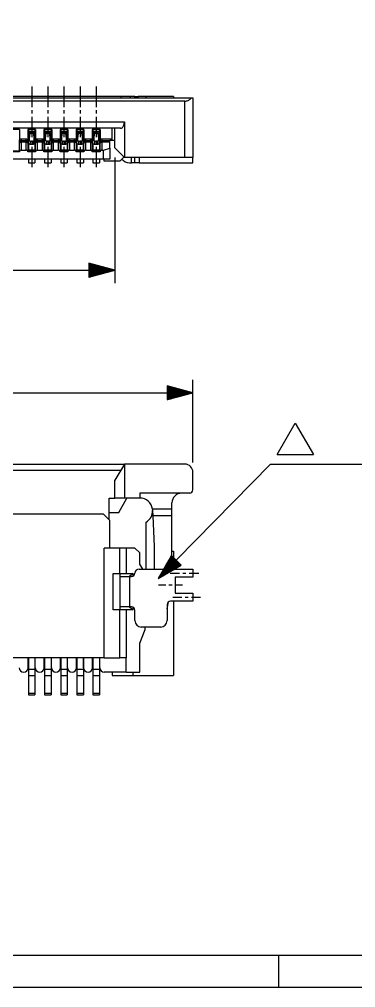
# Model space of a CAD drawing. Extents: x 0 to 420, y 0 to 297.
# Drawn here: x 102 to 154.2, y 0 to 150 of the extents above; entities that cross this region are included whole.
import ezdxf

# ---------------------------------------------------------------- set-up
doc = ezdxf.new("R2010")
doc.units = 0
doc.layers.add('541324033_sd', color=7, linetype='CONTINUOUS')

msp = doc.modelspace()

# ---------------------------------------------------------------- linework, layer by layer
at = {"layer": '541324033_sd', "color": 7}
for points in [[(0, 296.999764), (419.998957, 296.999764), (419.998957, 0), (0, 0)], [(4.999952, 291.999363), (414.998556, 291.999363), (414.998556, 4.999952), (4.999952, 4.999952)], [(116.804995, 111.145889), (112.805351, 112.217766), (112.805351, 110.074011)], [(128.930078, 92.16113), (124.930434, 93.233007), (124.930434, 91.089252)]]:
    msp.add_lwpolyline(points, close=True, dxfattribs=at)
for points in [[(103.930614, 139.570958), (103.930614, 136.407819)], [(106.429967, 139.570958), (106.429967, 136.407819)], [(108.930168, 139.570958), (108.930168, 136.407819)], [(111.430368, 139.570958), (111.430368, 136.407819)], [(113.930569, 139.570958), (113.930569, 136.407819)], [(117.780352, 138.021562), (37.580645, 138.021562)], [(117.780352, 137.820902), (117.780352, 138.021562)], [(119.179889, 138.021562), (117.780352, 138.021562)], [(119.179889, 138.021562), (119.179889, 137.820902)], [(119.930034, 138.021562), (119.179889, 138.021562)], [(119.930034, 137.820902), (119.930034, 138.021562)], [(119.930034, 138.021562), (120.430412, 138.021562)], [(121.680089, 138.021562), (120.430412, 138.021562)], [(120.430412, 138.021562), (120.430412, 137.820902)], [(121.680089, 137.820902), (121.680089, 138.021562)], [(125.930345, 138.021562), (121.680089, 138.021562)], [(125.930345, 138.021562), (125.930345, 137.820902)], [(26.680517, 137.820902), (128.680312, 137.820902)], [(127.680401, 137.32137), (27.680681, 137.32137)], [(127.680401, 137.32137), (127.809094, 137.327297), (127.936093, 137.347617), (128.060553, 137.380637), (128.18078, 137.42551), (128.295926, 137.483083), (128.405146, 137.552509), (128.505899, 137.632096), (128.598185, 137.721842), (128.680312, 137.820902)], [(127.680401, 128.571092), (127.680401, 137.32137)], [(128.680312, 137.820902), (128.930078, 137.820902)], [(128.930078, 137.820902), (128.930078, 128.571092)], [(103.930614, 135.90744), (103.930614, 135.407908)], [(106.429967, 135.90744), (106.429967, 135.407908)], [(108.930168, 135.90744), (108.930168, 135.407908)], [(111.430368, 135.90744), (111.430368, 135.407908)], [(113.930569, 135.90744), (113.930569, 135.407908)], [(37.055459, 134.120978), (118.305284, 134.120978)], [(103.930614, 134.907529), (103.930614, 131.744391)], [(106.429967, 134.907529), (106.429967, 131.744391)], [(108.930168, 134.907529), (108.930168, 131.744391)], [(111.430368, 134.907529), (111.430368, 131.744391)], [(113.930569, 134.907529), (113.930569, 131.744391)], [(117.704999, 133.121067), (117.783739, 133.129534), (117.860785, 133.154934), (117.935292, 133.197267), (118.005565, 133.25484), (118.070758, 133.327653), (118.129178, 133.414013), (118.181671, 133.512226), (118.224851, 133.621446), (118.259564, 133.738286), (118.284964, 133.861899), (118.300204, 133.990592), (118.305284, 134.120978)], [(118.305284, 134.120978), (118.305284, 128.571092)], [(117.704999, 133.121067), (37.655406, 133.121067)], [(102.030698, 132.921254), (100.830128, 132.921254)], [(102.030698, 132.921254), (102.030698, 131.219459)], [(104.530052, 132.921254), (103.330328, 132.921254)], [(103.330328, 132.921254), (103.330328, 131.219459)], [(103.380282, 129.571003), (103.380282, 132.921254)], [(103.422615, 132.921254), (103.422615, 132.676568)], [(103.422615, 132.676568), (103.422615, 131.483618)], [(103.422615, 132.676568), (104.437766, 132.676568)], [(103.464948, 131.673271), (103.517441, 132.276943)], [(103.617348, 132.354836), (103.569934, 132.345522), (103.533528, 132.316736), (103.517441, 132.276943)], [(103.517441, 132.276943), (103.521675, 132.316736), (103.522521, 132.329436)], [(103.617348, 132.354836), (103.543688, 131.510711)], [(103.622428, 132.421722), (103.621581, 132.414102), (103.619888, 132.391242), (103.617348, 132.354836)], [(103.617348, 132.354836), (104.243033, 132.354836)], [(104.238799, 132.421722), (103.622428, 132.421722)], [(104.243033, 132.354836), (104.241339, 132.391242), (104.239646, 132.414102), (104.238799, 132.421722)], [(104.317539, 131.510711), (104.243033, 132.354836)], [(104.342939, 132.276943), (104.326853, 132.316736), (104.291293, 132.345522), (104.243033, 132.354836)], [(104.338706, 132.329436), (104.339552, 132.316736), (104.342939, 132.276943)], [(104.342939, 132.276943), (104.395432, 131.673271)], [(104.437766, 132.921254), (104.437766, 132.676568)], [(104.437766, 132.676568), (104.437766, 131.483618)], [(104.480099, 129.571003), (104.480099, 132.921254)], [(104.530052, 132.921254), (104.530052, 131.219459)], [(107.030252, 132.921254), (105.830529, 132.921254)], [(105.830529, 132.921254), (105.830529, 131.219459)], [(105.880482, 129.571003), (105.880482, 132.921254)], [(105.922815, 132.921254), (105.922815, 132.676568)], [(105.922815, 132.676568), (105.922815, 131.483618)], [(105.922815, 132.676568), (106.937966, 132.676568)], [(105.965148, 131.673271), (106.017642, 132.276943)], [(106.117548, 132.354836), (106.069288, 132.345522), (106.033728, 132.316736), (106.017642, 132.276943)], [(106.017642, 132.276943), (106.021028, 132.316736), (106.021875, 132.329436)], [(106.117548, 132.354836), (106.043042, 131.510711)], [(106.121781, 132.421722), (106.121781, 132.414102), (106.120088, 132.391242), (106.117548, 132.354836)], [(106.117548, 132.354836), (106.743233, 132.354836)], [(106.739, 132.421722), (106.121781, 132.421722)], [(106.743233, 132.354836), (106.740693, 132.391242), (106.739, 132.414102), (106.739, 132.421722)], [(106.81774, 131.510711), (106.743233, 132.354836)], [(106.84314, 132.276943), (106.827053, 132.316736), (106.791493, 132.345522), (106.743233, 132.354836)], [(106.838906, 132.329436), (106.839753, 132.316736), (106.84314, 132.276943)], [(106.84314, 132.276943), (106.895633, 131.673271)], [(106.937966, 132.921254), (106.937966, 132.676568)], [(106.937966, 132.676568), (106.937966, 131.483618)], [(106.980299, 129.571003), (106.980299, 132.921254)], [(107.030252, 132.921254), (107.030252, 131.219459)], [(109.530453, 132.921254), (108.330729, 132.921254)], [(108.330729, 132.921254), (108.330729, 131.219459)], [(108.380682, 129.571003), (108.380682, 132.921254)], [(108.423016, 132.921254), (108.423016, 132.676568)], [(108.423016, 132.676568), (108.423016, 131.483618)], [(108.423016, 132.676568), (109.438166, 132.676568)], [(108.465349, 131.673271), (108.517842, 132.276943)], [(108.617748, 132.354836), (108.569489, 132.345522), (108.533082, 132.316736), (108.517842, 132.276943)], [(108.517842, 132.276943), (108.521229, 132.316736), (108.522922, 132.329436)], [(108.617748, 132.354836), (108.543242, 131.510711)], [(108.621982, 132.421722), (108.621135, 132.414102), (108.619442, 132.391242), (108.617748, 132.354836)], [(108.617748, 132.354836), (109.243434, 132.354836)], [(109.238354, 132.421722), (108.621982, 132.421722)], [(109.243434, 132.354836), (109.240894, 132.391242), (109.2392, 132.414102), (109.238354, 132.421722)], [(109.317093, 131.510711), (109.243434, 132.354836)], [(109.34334, 132.276943), (109.327253, 132.316736), (109.290847, 132.345522), (109.243434, 132.354836)], [(109.33826, 132.329436), (109.339107, 132.316736), (109.34334, 132.276943)], [(109.34334, 132.276943), (109.395833, 131.673271)], [(109.438166, 132.921254), (109.438166, 132.676568)], [(109.438166, 132.676568), (109.438166, 131.483618)], [(109.4805, 129.571003), (109.4805, 132.921254)], [(109.530453, 132.921254), (109.530453, 131.219459)], [(112.030653, 132.921254), (110.830083, 132.921254)], [(110.830083, 132.921254), (110.830083, 131.219459)], [(110.880036, 129.571003), (110.880036, 132.921254)], [(110.923216, 132.921254), (110.923216, 132.676568)], [(110.923216, 132.676568), (110.923216, 131.483618)], [(110.923216, 132.676568), (111.938367, 132.676568)], [(110.964703, 131.673271), (111.018042, 132.276943)], [(111.117102, 132.354836), (111.069689, 132.345522), (111.033282, 132.316736), (111.018042, 132.276943)], [(111.018042, 132.276943), (111.021429, 132.316736), (111.022276, 132.329436)], [(111.117102, 132.354836), (111.043442, 131.510711)], [(111.122182, 132.421722), (111.121336, 132.414102), (111.119642, 132.391242), (111.117102, 132.354836)], [(111.117102, 132.354836), (111.743634, 132.354836)], [(111.738554, 132.421722), (111.122182, 132.421722)], [(111.743634, 132.354836), (111.741094, 132.391242), (111.739401, 132.414102), (111.738554, 132.421722)], [(111.842694, 132.276943), (111.827454, 132.316736), (111.791047, 132.345522), (111.743634, 132.354836)], [(111.817294, 131.510711), (111.743634, 132.354836)], [(111.83846, 132.329436), (111.839307, 132.316736), (111.842694, 132.276943)], [(111.842694, 132.276943), (111.896034, 131.673271)], [(111.938367, 132.921254), (111.938367, 132.676568)], [(111.938367, 132.676568), (111.938367, 131.483618)], [(111.9807, 129.571003), (111.9807, 132.921254)], [(112.030653, 132.921254), (112.030653, 131.219459)], [(114.530007, 132.921254), (113.330283, 132.921254)], [(113.330283, 132.921254), (113.330283, 131.219459)], [(113.380237, 129.571003), (113.380237, 132.921254)], [(113.42257, 132.921254), (113.42257, 132.676568)], [(113.42257, 132.676568), (113.42257, 131.483618)], [(113.42257, 132.676568), (114.437721, 132.676568)], [(113.464903, 131.673271), (113.518243, 132.276943)], [(113.617303, 132.354836), (113.569889, 132.345522), (113.533483, 132.316736), (113.518243, 132.276943)], [(113.518243, 132.276943), (113.520783, 132.316736), (113.522476, 132.329436)], [(113.617303, 132.354836), (113.543643, 131.510711)], [(113.622383, 132.421722), (113.621536, 132.414102), (113.619843, 132.391242), (113.617303, 132.354836)], [(113.617303, 132.354836), (114.243834, 132.354836)], [(114.238754, 132.421722), (113.622383, 132.421722)], [(114.243834, 132.354836), (114.240448, 132.391242), (114.239601, 132.414102), (114.238754, 132.421722)], [(114.317494, 131.510711), (114.243834, 132.354836)], [(114.342894, 132.276943), (114.326808, 132.316736), (114.291248, 132.345522), (114.243834, 132.354836)], [(114.338661, 132.329436), (114.339507, 132.316736), (114.342894, 132.276943)], [(114.342894, 132.276943), (114.395387, 131.673271)], [(114.437721, 132.921254), (114.437721, 132.676568)], [(114.437721, 132.676568), (114.437721, 131.483618)], [(114.480054, 129.571003), (114.480054, 132.921254)], [(114.530007, 132.921254), (114.530007, 131.219459)], [(116.429922, 131.221152), (116.429922, 133.121067)], [(116.804995, 130.071381), (116.804995, 133.121067)], [(102.030698, 131.219459), (102.039165, 131.284652), (102.063718, 131.345612), (102.103511, 131.397258), (102.155158, 131.437051), (102.215271, 131.462451), (102.280464, 131.470918)], [(102.030698, 130.971386), (102.030698, 131.219459)], [(102.030698, 130.719927), (102.030698, 130.971386)], [(102.030698, 130.719927), (102.042552, 130.79274), (102.078111, 130.85878), (102.133145, 130.911273), (102.203418, 130.945139), (102.280464, 130.956146)], [(102.030698, 129.471096), (102.030698, 130.719927)], [(102.280464, 131.470918), (103.080562, 131.470918)], [(102.280464, 131.470918), (102.280464, 131.221152)], [(102.280464, 131.221152), (102.280464, 130.956146)], [(102.280464, 131.221152), (103.080562, 131.221152)], [(102.280464, 130.956146), (102.280464, 129.720862)], [(103.080562, 130.956146), (102.280464, 130.956146)], [(103.080562, 131.470918), (103.144909, 131.462451), (103.205022, 131.437051), (103.256669, 131.397258), (103.297308, 131.345612), (103.321862, 131.284652), (103.330328, 131.219459)], [(103.080562, 131.221152), (103.080562, 131.470918)], [(103.080562, 130.956146), (103.080562, 131.221152)], [(103.080562, 130.956146), (103.157609, 130.945139), (103.227035, 130.911273), (103.282915, 130.85878), (103.318475, 130.79274), (103.330328, 130.719927)], [(103.080562, 129.720862), (103.080562, 130.956146)], [(103.330328, 131.219459), (103.330328, 130.971386)], [(103.330328, 130.971386), (103.330328, 130.719927)], [(103.330328, 130.719927), (103.330328, 129.471096)], [(103.630894, 130.67082), (103.506435, 130.67082), (103.422615, 130.623407), (103.422615, 131.192365), (103.464948, 131.673271)], [(103.422615, 131.483618), (103.448015, 131.483618)], [(103.422615, 131.483618), (103.422615, 131.192365)], [(103.422615, 130.623407), (103.422615, 129.770816)], [(103.543688, 131.510711), (103.529295, 131.558124), (103.515748, 131.599611), (103.502201, 131.634324), (103.490348, 131.661418), (103.481035, 131.679197), (103.473415, 131.686817), (103.467488, 131.685124), (103.464948, 131.673271)], [(103.652061, 131.138179), (103.543688, 131.510711)], [(103.652061, 131.138179), (103.661374, 131.093306), (103.668147, 131.034039), (103.672381, 130.965459), (103.672381, 130.892646), (103.669841, 130.822373), (103.663068, 130.760566), (103.654601, 130.712307), (103.643594, 130.681827), (103.630894, 130.67082)], [(103.630894, 130.67082), (104.229486, 130.67082)], [(103.652061, 131.138179), (104.209166, 131.138179)], [(103.930614, 131.244859), (103.930614, 130.74448)], [(104.229486, 130.67082), (104.217633, 130.681827), (104.206626, 130.712307), (104.197313, 130.760566), (104.191386, 130.822373), (104.188, 130.892646), (104.188846, 130.965459), (104.192233, 131.034039), (104.199006, 131.093306), (104.209166, 131.138179)], [(104.317539, 131.510711), (104.209166, 131.138179)], [(104.437766, 130.623407), (104.354792, 130.67082), (104.229486, 130.67082)], [(104.395432, 131.673271), (104.392892, 131.685124), (104.387812, 131.686817), (104.380192, 131.679197), (104.370032, 131.661418), (104.358179, 131.634324), (104.345479, 131.599611), (104.331933, 131.558124), (104.317539, 131.510711)], [(104.395432, 131.673271), (104.437766, 131.192365)], [(104.412366, 131.483618), (104.437766, 131.483618), (104.437766, 131.192365)], [(104.437766, 130.623407), (104.437766, 131.192365)], [(104.437766, 130.623407), (104.437766, 129.770816)], [(104.530052, 131.219459), (104.538519, 131.284652), (104.563919, 131.345612), (104.603712, 131.397258), (104.655358, 131.437051), (104.715472, 131.462451), (104.780665, 131.470918)], [(104.530052, 130.971386), (104.530052, 131.219459)], [(104.530052, 130.719927), (104.530052, 130.971386)], [(104.530052, 130.719927), (104.542752, 130.79274), (104.578312, 130.85878), (104.633345, 130.911273), (104.702772, 130.945139), (104.780665, 130.956146)], [(104.530052, 129.471096), (104.530052, 130.719927)], [(104.780665, 131.470918), (105.580763, 131.470918)], [(104.780665, 131.470918), (104.780665, 131.221152)], [(104.780665, 131.221152), (104.780665, 130.956146)], [(104.780665, 131.221152), (105.580763, 131.221152)], [(104.780665, 130.956146), (104.780665, 129.720862)], [(105.580763, 130.956146), (104.780665, 130.956146)], [(105.580763, 131.470918), (105.645109, 131.462451), (105.705222, 131.437051), (105.756869, 131.397258), (105.796662, 131.345612), (105.822062, 131.284652), (105.830529, 131.219459)], [(105.580763, 131.221152), (105.580763, 131.470918)], [(105.580763, 130.956146), (105.580763, 131.221152)], [(105.580763, 130.956146), (105.657809, 130.945139), (105.727236, 130.911273), (105.782269, 130.85878), (105.817829, 130.79274), (105.830529, 130.719927)], [(105.580763, 129.720862), (105.580763, 130.956146)], [(105.830529, 131.219459), (105.830529, 130.971386)], [(105.830529, 130.971386), (105.830529, 130.719927)], [(105.830529, 130.719927), (105.830529, 129.471096)], [(106.131095, 130.67082), (106.006635, 130.67082), (105.922815, 130.623407), (105.922815, 131.192365), (105.965148, 131.673271)], [(105.922815, 131.483618), (105.948215, 131.483618)], [(105.922815, 131.483618), (105.922815, 131.192365)], [(105.922815, 130.623407), (105.922815, 129.770816)], [(106.043042, 131.510711), (106.029495, 131.558124), (106.015102, 131.599611), (106.002402, 131.634324), (105.990548, 131.661418), (105.981235, 131.679197), (105.972768, 131.686817), (105.967688, 131.685124), (105.965148, 131.673271)], [(106.152261, 131.138179), (106.043042, 131.510711)], [(106.152261, 131.138179), (106.161575, 131.093306), (106.168348, 131.034039), (106.171735, 130.965459), (106.172581, 130.892646), (106.169195, 130.822373), (106.163268, 130.760566), (106.153955, 130.712307), (106.142948, 130.681827), (106.131095, 130.67082)], [(106.131095, 130.67082), (106.729687, 130.67082)], [(106.152261, 131.138179), (106.70852, 131.138179)], [(106.429967, 131.244859), (106.429967, 130.74448)], [(106.729687, 130.67082), (106.717833, 130.681827), (106.706827, 130.712307), (106.697513, 130.760566), (106.691587, 130.822373), (106.6882, 130.892646), (106.689047, 130.965459), (106.692433, 131.034039), (106.699207, 131.093306), (106.70852, 131.138179)], [(106.81774, 131.510711), (106.70852, 131.138179)], [(106.937966, 130.623407), (106.854993, 130.67082), (106.729687, 130.67082)], [(106.895633, 131.673271), (106.893093, 131.685124), (106.888013, 131.686817), (106.879546, 131.679197), (106.870233, 131.661418), (106.85838, 131.634324), (106.84568, 131.599611), (106.831286, 131.558124), (106.81774, 131.510711)], [(106.895633, 131.673271), (106.937966, 131.192365)], [(106.912566, 131.483618), (106.937966, 131.483618), (106.937966, 131.192365)], [(106.937966, 130.623407), (106.937966, 131.192365)], [(106.937966, 130.623407), (106.937966, 129.770816)], [(107.030252, 131.219459), (107.038719, 131.284652), (107.064119, 131.345612), (107.103912, 131.397258), (107.155559, 131.437051), (107.215672, 131.462451), (107.280018, 131.470918)], [(107.030252, 130.971386), (107.030252, 131.219459)], [(107.030252, 130.719927), (107.030252, 130.971386)], [(107.030252, 130.719927), (107.042952, 130.79274), (107.078512, 130.85878), (107.133545, 130.911273), (107.202972, 130.945139), (107.280018, 130.956146)], [(107.030252, 129.471096), (107.030252, 130.719927)], [(107.280018, 131.470918), (108.080116, 131.470918)], [(107.280018, 131.470918), (107.280018, 131.221152)], [(107.280018, 131.221152), (107.280018, 130.956146)], [(107.280018, 131.221152), (108.080116, 131.221152)], [(107.280018, 130.956146), (107.280018, 129.720862)], [(108.080116, 130.956146), (107.280018, 130.956146)], [(108.080116, 131.470918), (108.14531, 131.462451), (108.205423, 131.437051), (108.257069, 131.397258), (108.296863, 131.345612), (108.321416, 131.284652), (108.330729, 131.219459)], [(108.080116, 131.221152), (108.080116, 131.470918)], [(108.080116, 130.956146), (108.080116, 131.221152)], [(108.080116, 130.956146), (108.15801, 130.945139), (108.227436, 130.911273), (108.282469, 130.85878), (108.318029, 130.79274), (108.330729, 130.719927)], [(108.080116, 129.720862), (108.080116, 130.956146)], [(108.330729, 131.219459), (108.330729, 130.971386)], [(108.330729, 130.971386), (108.330729, 130.719927)], [(108.330729, 130.719927), (108.330729, 129.471096)], [(108.631295, 130.67082), (108.505989, 130.67082), (108.423016, 130.623407), (108.423016, 131.192365), (108.465349, 131.673271)], [(108.423016, 131.483618), (108.448416, 131.483618)], [(108.423016, 131.483618), (108.423016, 131.192365)], [(108.423016, 130.623407), (108.423016, 129.770816)], [(108.543242, 131.510711), (108.528849, 131.558124), (108.515302, 131.599611), (108.502602, 131.634324), (108.490749, 131.661418), (108.480589, 131.679197), (108.472969, 131.686817), (108.467889, 131.685124), (108.465349, 131.673271)], [(108.651615, 131.138179), (108.543242, 131.510711)], [(108.651615, 131.138179), (108.661775, 131.093306), (108.668548, 131.034039), (108.672782, 130.965459), (108.672782, 130.892646), (108.669395, 130.822373), (108.663468, 130.760566), (108.654155, 130.712307), (108.643148, 130.681827), (108.631295, 130.67082)], [(108.631295, 130.67082), (109.229887, 130.67082)], [(108.651615, 131.138179), (109.20872, 131.138179)], [(108.930168, 131.244859), (108.930168, 130.74448)], [(109.229887, 130.67082), (109.217187, 130.681827), (109.20618, 130.712307), (109.197714, 130.760566), (109.19094, 130.822373), (109.1884, 130.892646), (109.1884, 130.965459), (109.192634, 131.034039), (109.199407, 131.093306), (109.20872, 131.138179)], [(109.317093, 131.510711), (109.20872, 131.138179)], [(109.438166, 130.623407), (109.354347, 130.67082), (109.229887, 130.67082)], [(109.395833, 131.673271), (109.393293, 131.685124), (109.387367, 131.686817), (109.379747, 131.679197), (109.370433, 131.661418), (109.35858, 131.634324), (109.345033, 131.599611), (109.331487, 131.558124), (109.317093, 131.510711)], [(109.395833, 131.673271), (109.438166, 131.192365)], [(109.412766, 131.483618), (109.438166, 131.483618), (109.438166, 131.192365)], [(109.438166, 130.623407), (109.438166, 131.192365)], [(109.438166, 130.623407), (109.438166, 129.770816)], [(109.530453, 131.219459), (109.538919, 131.284652), (109.564319, 131.345612), (109.604113, 131.397258), (109.654913, 131.437051), (109.715872, 131.462451), (109.780219, 131.470918)], [(109.530453, 130.971386), (109.530453, 131.219459)], [(109.530453, 130.719927), (109.530453, 130.971386)], [(109.530453, 130.719927), (109.542306, 130.79274), (109.577866, 130.85878), (109.633746, 130.911273), (109.703172, 130.945139), (109.780219, 130.956146)], [(109.530453, 129.471096), (109.530453, 130.719927)], [(109.780219, 131.470918), (110.580317, 131.470918)], [(109.780219, 131.470918), (109.780219, 131.221152)], [(109.780219, 131.221152), (109.780219, 130.956146)], [(109.780219, 131.221152), (110.580317, 131.221152)], [(109.780219, 130.956146), (109.780219, 129.720862)], [(110.580317, 130.956146), (109.780219, 130.956146)], [(110.580317, 131.470918), (110.64551, 131.462451), (110.705623, 131.437051), (110.75727, 131.397258), (110.797063, 131.345612), (110.821616, 131.284652), (110.830083, 131.219459)], [(110.580317, 131.221152), (110.580317, 131.470918)], [(110.580317, 130.956146), (110.580317, 131.221152)], [(110.580317, 129.720862), (110.580317, 130.956146)], [(110.580317, 130.956146), (110.657363, 130.945139), (110.72679, 130.911273), (110.78267, 130.85878), (110.81823, 130.79274), (110.830083, 130.719927)], [(110.830083, 131.219459), (110.830083, 130.971386)], [(110.830083, 130.971386), (110.830083, 130.719927)], [(110.830083, 130.719927), (110.830083, 129.471096)], [(111.131496, 130.67082), (111.006189, 130.67082), (110.923216, 130.623407), (110.923216, 131.192365), (110.964703, 131.673271)], [(110.923216, 131.483618), (110.948616, 131.483618)], [(110.923216, 131.483618), (110.923216, 131.192365)], [(110.923216, 130.623407), (110.923216, 129.770816)], [(111.043442, 131.510711), (111.029049, 131.558124), (111.015502, 131.599611), (111.001956, 131.634324), (110.990949, 131.661418), (110.980789, 131.679197), (110.973169, 131.686817), (110.967243, 131.685124), (110.964703, 131.673271)], [(111.151815, 131.138179), (111.043442, 131.510711)], [(111.151815, 131.138179), (111.161129, 131.093306), (111.168749, 131.034039), (111.172135, 130.965459), (111.172982, 130.892646), (111.169595, 130.822373), (111.162822, 130.760566), (111.154355, 130.712307), (111.143349, 130.681827), (111.131496, 130.67082)], [(111.131496, 130.67082), (111.729241, 130.67082)], [(111.151815, 131.138179), (111.708921, 131.138179)], [(111.430368, 131.244859), (111.430368, 130.74448)], [(111.729241, 130.67082), (111.717387, 130.681827), (111.706381, 130.712307), (111.697914, 130.760566), (111.691141, 130.822373), (111.688601, 130.892646), (111.688601, 130.965459), (111.691987, 131.034039), (111.699607, 131.093306), (111.708921, 131.138179)], [(111.817294, 131.510711), (111.708921, 131.138179)], [(111.938367, 130.623407), (111.854547, 130.67082), (111.729241, 130.67082)], [(111.896034, 131.673271), (111.892647, 131.685124), (111.887567, 131.686817), (111.879947, 131.679197), (111.869787, 131.661418), (111.85878, 131.634324), (111.845234, 131.599611), (111.831687, 131.558124), (111.817294, 131.510711)], [(111.896034, 131.673271), (111.938367, 131.192365)], [(111.91212, 131.483618), (111.938367, 131.483618), (111.938367, 131.192365)], [(111.938367, 130.623407), (111.938367, 131.192365)], [(111.938367, 130.623407), (111.938367, 129.770816)], [(112.030653, 131.219459), (112.03912, 131.284652), (112.063673, 131.345612), (112.103466, 131.397258), (112.155113, 131.437051), (112.216073, 131.462451), (112.280419, 131.470918)], [(112.030653, 130.971386), (112.030653, 131.219459)], [(112.030653, 130.719927), (112.030653, 130.971386)], [(112.030653, 130.719927), (112.042507, 130.79274), (112.078066, 130.85878), (112.1331, 130.911273), (112.203373, 130.945139), (112.280419, 130.956146)], [(112.030653, 129.471096), (112.030653, 130.719927)], [(112.280419, 131.470918), (113.080517, 131.470918)], [(112.280419, 131.470918), (112.280419, 131.221152)], [(112.280419, 131.221152), (112.280419, 130.956146)], [(112.280419, 131.221152), (113.080517, 131.221152)], [(112.280419, 130.956146), (112.280419, 129.720862)], [(113.080517, 130.956146), (112.280419, 130.956146)], [(113.080517, 131.470918), (113.144864, 131.462451), (113.204977, 131.437051), (113.25747, 131.397258), (113.297263, 131.345612), (113.321817, 131.284652), (113.330283, 131.219459)], [(113.080517, 131.221152), (113.080517, 131.470918)], [(113.080517, 130.956146), (113.080517, 131.221152)], [(113.080517, 130.956146), (113.157564, 130.945139), (113.22699, 130.911273), (113.28287, 130.85878), (113.31843, 130.79274), (113.330283, 130.719927)], [(113.080517, 129.720862), (113.080517, 130.956146)], [(113.330283, 131.219459), (113.330283, 130.971386)], [(113.330283, 130.971386), (113.330283, 130.719927)], [(113.330283, 130.719927), (113.330283, 129.471096)], [(113.631696, 130.67082), (113.50639, 130.67082), (113.42257, 130.623407), (113.42257, 131.192365), (113.464903, 131.673271)], [(113.42257, 131.483618), (113.448816, 131.483618)], [(113.42257, 131.483618), (113.42257, 131.192365)], [(113.42257, 130.623407), (113.42257, 129.770816)], [(113.543643, 131.510711), (113.52925, 131.558124), (113.514856, 131.599611), (113.502156, 131.634324), (113.49115, 131.661418), (113.48099, 131.679197), (113.47337, 131.686817), (113.467443, 131.685124), (113.464903, 131.673271)], [(113.652016, 131.138179), (113.543643, 131.510711)], [(113.652016, 131.138179), (113.661329, 131.093306), (113.668102, 131.034039), (113.672336, 130.965459), (113.672336, 130.892646), (113.668949, 130.822373), (113.663023, 130.760566), (113.654556, 130.712307), (113.643549, 130.681827), (113.631696, 130.67082)], [(113.631696, 130.67082), (114.229441, 130.67082)], [(113.652016, 131.138179), (114.209121, 131.138179)], [(113.930569, 131.244859), (113.930569, 130.74448)], [(114.229441, 130.67082), (114.217588, 130.681827), (114.206581, 130.712307), (114.197268, 130.760566), (114.191341, 130.822373), (114.187955, 130.892646), (114.188801, 130.965459), (114.192188, 131.034039), (114.198961, 131.093306), (114.209121, 131.138179)], [(114.317494, 131.510711), (114.209121, 131.138179)], [(114.437721, 130.623407), (114.354747, 130.67082), (114.229441, 130.67082)], [(114.395387, 131.673271), (114.392847, 131.685124), (114.387767, 131.686817), (114.380147, 131.679197), (114.369987, 131.661418), (114.358981, 131.634324), (114.345434, 131.599611), (114.331888, 131.558124), (114.317494, 131.510711)], [(114.395387, 131.673271), (114.437721, 131.192365)], [(114.412321, 131.483618), (114.437721, 131.483618), (114.437721, 131.192365)], [(114.437721, 130.623407), (114.437721, 131.192365)], [(114.437721, 130.623407), (114.437721, 129.770816)], [(114.530007, 131.219459), (114.538474, 131.284652), (114.563874, 131.345612), (114.603667, 131.397258), (114.655313, 131.437051), (114.715427, 131.462451), (114.78062, 131.470918)], [(114.530007, 130.971386), (114.530007, 131.219459)], [(114.530007, 130.719927), (114.530007, 130.971386)], [(114.530007, 130.719927), (114.542707, 130.79274), (114.578267, 130.85878), (114.6333, 130.911273), (114.703573, 130.945139), (114.78062, 130.956146)], [(114.530007, 129.471096), (114.530007, 130.719927)], [(114.78062, 131.470918), (116.429922, 131.470918)], [(114.78062, 131.470918), (114.78062, 131.221152)], [(114.78062, 131.221152), (114.78062, 130.956146)], [(114.78062, 131.221152), (116.05485, 131.221152)], [(114.78062, 130.956146), (114.78062, 129.720862)], [(116.05485, 130.956146), (114.78062, 130.956146)], [(116.05485, 130.956146), (116.05485, 131.221152)], [(116.804995, 131.221152), (116.05485, 131.221152)], [(116.05485, 130.059528), (116.05485, 130.956146)], [(102.030698, 129.571003), (100.830128, 129.571003)], [(102.030698, 129.471096), (100.830128, 129.471096)], [(102.280464, 129.720862), (102.205958, 129.709009), (102.138225, 129.674296), (102.083191, 129.619263), (102.045938, 129.548989), (102.030698, 129.471096)], [(102.280464, 129.720862), (103.080562, 129.720862)], [(103.330328, 129.471096), (103.314242, 129.548989), (103.277835, 129.619263), (103.222802, 129.674296), (103.155069, 129.709009), (103.080562, 129.720862)], [(104.530052, 129.571003), (103.330328, 129.571003)], [(104.530899, 129.471096), (103.330328, 129.471096)], [(103.422615, 129.770816), (104.437766, 129.770816)], [(103.422615, 129.770816), (103.422615, 129.571003)], [(103.930614, 130.244101), (103.930614, 127.080962)], [(104.437766, 129.770816), (104.437766, 129.571003)], [(104.780665, 129.720862), (104.705312, 129.709009), (104.637578, 129.674296), (104.582545, 129.619263), (104.546139, 129.548989), (104.530899, 129.471096)], [(104.780665, 129.720862), (105.580763, 129.720862)], [(105.829682, 129.471096), (105.814442, 129.548989), (105.778036, 129.619263), (105.723002, 129.674296), (105.655269, 129.709009), (105.580763, 129.720862)], [(107.030252, 129.471096), (105.829682, 129.471096)], [(107.030252, 129.571003), (105.830529, 129.571003)], [(105.922815, 129.770816), (106.937966, 129.770816)], [(105.922815, 129.770816), (105.922815, 129.571003)], [(106.429967, 130.244101), (106.429967, 127.080962)], [(106.937966, 129.770816), (106.937966, 129.571003)], [(107.280018, 129.720862), (107.205512, 129.709009), (107.137779, 129.674296), (107.082746, 129.619263), (107.046339, 129.548989), (107.030252, 129.471096)], [(107.280018, 129.720862), (108.080116, 129.720862)], [(108.329883, 129.471096), (108.314643, 129.548989), (108.278236, 129.619263), (108.223203, 129.674296), (108.15547, 129.709009), (108.080116, 129.720862)], [(109.530453, 129.471096), (108.329883, 129.471096)], [(109.530453, 129.571003), (108.330729, 129.571003)], [(108.423016, 129.770816), (109.438166, 129.770816)], [(108.423016, 129.770816), (108.423016, 129.571003)], [(108.930168, 130.244101), (108.930168, 127.080962)], [(109.438166, 129.770816), (109.438166, 129.571003)], [(109.780219, 129.720862), (109.705712, 129.709009), (109.637979, 129.674296), (109.582946, 129.619263), (109.546539, 129.548989), (109.530453, 129.471096)], [(109.780219, 129.720862), (110.580317, 129.720862)], [(110.830083, 129.471096), (110.814843, 129.548989), (110.77759, 129.619263), (110.722557, 129.674296), (110.654823, 129.709009), (110.580317, 129.720862)], [(112.030653, 129.571003), (110.830083, 129.571003)], [(112.030653, 129.471096), (110.830083, 129.471096)], [(110.923216, 129.770816), (111.938367, 129.770816)], [(110.923216, 129.770816), (110.923216, 129.571003)], [(111.430368, 130.244101), (111.430368, 127.080962)], [(111.938367, 129.770816), (111.938367, 129.571003)], [(112.280419, 129.720862), (112.205913, 129.709009), (112.137333, 129.674296), (112.083146, 129.619263), (112.045893, 129.548989), (112.030653, 129.471096)], [(112.280419, 129.720862), (113.080517, 129.720862)], [(113.330283, 129.471096), (113.314197, 129.548989), (113.27779, 129.619263), (113.222757, 129.674296), (113.155024, 129.709009), (113.080517, 129.720862)], [(114.530007, 129.571003), (113.330283, 129.571003)], [(114.530854, 129.471096), (113.330283, 129.471096)], [(113.42257, 129.770816), (114.437721, 129.770816)], [(113.42257, 129.770816), (113.42257, 129.571003)], [(113.930569, 130.244101), (113.930569, 127.080962)], [(114.437721, 129.770816), (114.437721, 129.571003)], [(114.78062, 129.720862), (114.705267, 129.709009), (114.637533, 129.674296), (114.5825, 129.619263), (114.546094, 129.548989), (114.530854, 129.471096)], [(114.78062, 129.720862), (115.055786, 129.720862)], [(115.055786, 129.720862), (116.05485, 130.059528), (116.05485, 128.321326), (115.055786, 128.321326)], [(115.055786, 128.321326), (115.055786, 129.720862)], [(118.305284, 128.571092), (116.804995, 130.071381)], [(115.055786, 128.321326), (40.305551, 128.321326)], [(103.422615, 128.321326), (103.422615, 127.770994)], [(103.422615, 127.770994), (104.437766, 127.770994)], [(104.437766, 128.321326), (104.437766, 127.770994)], [(105.922815, 128.321326), (105.922815, 127.770994)], [(105.922815, 127.770994), (106.937966, 127.770994)], [(106.937966, 128.321326), (106.937966, 127.770994)], [(108.423016, 128.321326), (108.423016, 127.770994)], [(108.423016, 127.770994), (109.438166, 127.770994)], [(109.438166, 128.321326), (109.438166, 127.770994)], [(110.923216, 128.321326), (110.923216, 127.770994)], [(110.923216, 127.770994), (111.938367, 127.770994)], [(111.938367, 128.321326), (111.938367, 127.770994)], [(113.42257, 128.321326), (113.42257, 127.770994)], [(113.42257, 127.770994), (114.437721, 127.770994)], [(114.437721, 128.321326), (114.437721, 127.770994)], [(118.218078, 128.658298), (117.580539, 128.021607), (115.180245, 128.021607)], [(115.180245, 128.021607), (115.180245, 128.321326)], [(116.804995, 128.571092), (116.804995, 109.146067)], [(127.680401, 128.571092), (118.305284, 128.571092)], [(119.095222, 127.770994), (119.430501, 127.770994)], [(119.430501, 127.770994), (119.430501, 128.571092)], [(120.580272, 127.770994), (119.930034, 127.770994), (119.430501, 127.770994)], [(119.930034, 127.770994), (119.930034, 128.571092)], [(120.580272, 128.571092), (120.580272, 127.770994)], [(120.580272, 127.770994), (128.930078, 127.770994)], [(128.930078, 128.571092), (127.680401, 128.571092)], [(128.930078, 127.770994), (128.930078, 128.571092)], [(38.555664, 111.145889), (116.804995, 111.145889)], [(112.805351, 112.212686), (112.823978, 112.212686)], [(112.805351, 112.212686), (112.823978, 112.212686)], [(112.805351, 112.185593), (112.925578, 112.185593)], [(112.805351, 112.1585), (113.027177, 112.1585)], [(112.805351, 112.131406), (113.128777, 112.131406)], [(112.805351, 112.104313), (113.230377, 112.104313)], [(112.805351, 112.076373), (113.331977, 112.076373)], [(112.805351, 112.04928), (113.433576, 112.04928)], [(112.805351, 112.022187), (113.535176, 112.022187)], [(112.805351, 111.995093), (113.636776, 111.995093)], [(112.805351, 111.968), (113.738376, 111.968)], [(112.805351, 111.940907), (113.839975, 111.940907)], [(112.805351, 111.913814), (113.941575, 111.913814)], [(112.805351, 111.885874), (114.043175, 111.885874)], [(112.805351, 111.85878), (114.144775, 111.85878)], [(112.805351, 111.831687), (114.246374, 111.831687)], [(112.805351, 111.804594), (114.347974, 111.804594)], [(112.805351, 111.777501), (114.449574, 111.777501)], [(112.805351, 111.750407), (114.551174, 111.750407)], [(112.805351, 111.722467), (114.652773, 111.722467)], [(112.805351, 111.695374), (114.754373, 111.695374)], [(112.805351, 111.668281), (114.855973, 111.668281)], [(112.805351, 111.641188), (114.957573, 111.641188)], [(112.805351, 111.614094), (115.059172, 111.614094)], [(112.805351, 111.587001), (115.160772, 111.587001)], [(112.805351, 111.559061), (115.262372, 111.559061)], [(112.805351, 111.531968), (115.363972, 111.531968)], [(112.805351, 111.504875), (115.465571, 111.504875)], [(112.805351, 111.477781), (115.567171, 111.477781)], [(112.805351, 111.450688), (115.668771, 111.450688)], [(112.805351, 111.423595), (115.770371, 111.423595)], [(112.805351, 111.396502), (115.87197, 111.396502)], [(112.805351, 111.368562), (115.97357, 111.368562)], [(112.805351, 111.341468), (116.07517, 111.341468)], [(112.805351, 111.314375), (116.17677, 111.314375)], [(112.805351, 111.287282), (116.278369, 111.287282)], [(112.805351, 111.260189), (116.379969, 111.260189)], [(112.805351, 111.233095), (116.481569, 111.233095)], [(112.805351, 111.205155), (116.583169, 111.205155)], [(112.805351, 111.178062), (116.684768, 111.178062)], [(112.805351, 111.150969), (116.786368, 111.150969)], [(112.805351, 111.140809), (116.786368, 111.140809)], [(112.805351, 111.113716), (116.684768, 111.113716)], [(112.805351, 111.086622), (116.583169, 111.086622)], [(112.805351, 111.059529), (116.481569, 111.059529)], [(112.805351, 111.032436), (116.379969, 111.032436)], [(112.805351, 111.004496), (116.278369, 111.004496)], [(112.805351, 110.977403), (116.17677, 110.977403)], [(112.805351, 110.950309), (116.07517, 110.950309)], [(112.805351, 110.923216), (115.97357, 110.923216)], [(112.805351, 110.896123), (115.87197, 110.896123)], [(112.805351, 110.869029), (115.770371, 110.869029)], [(112.805351, 110.841936), (115.668771, 110.841936)], [(112.805351, 110.813996), (115.567171, 110.813996)], [(112.805351, 110.786903), (115.465571, 110.786903)], [(112.805351, 110.75981), (115.363972, 110.75981)], [(112.805351, 110.732717), (115.262372, 110.732717)], [(112.805351, 110.705623), (115.160772, 110.705623)], [(112.805351, 110.67853), (115.059172, 110.67853)], [(112.805351, 110.65059), (114.957573, 110.65059)], [(112.805351, 110.623497), (114.855973, 110.623497)], [(112.805351, 110.596404), (114.754373, 110.596404)], [(112.805351, 110.56931), (114.652773, 110.56931)], [(112.805351, 110.542217), (114.551174, 110.542217)], [(112.805351, 110.515124), (114.449574, 110.515124)], [(112.805351, 110.48803), (114.347974, 110.48803)], [(112.805351, 110.460091), (114.246374, 110.460091)], [(112.805351, 110.432997), (114.144775, 110.432997)], [(112.805351, 110.405904), (114.043175, 110.405904)], [(112.805351, 110.378811), (113.941575, 110.378811)], [(112.805351, 110.351717), (113.839975, 110.351717)], [(112.805351, 110.324624), (113.738376, 110.324624)], [(112.805351, 110.296684), (113.636776, 110.296684)], [(112.805351, 110.269591), (113.535176, 110.269591)], [(112.805351, 110.242498), (113.433576, 110.242498)], [(112.805351, 110.215404), (113.331977, 110.215404)], [(112.805351, 110.188311), (113.230377, 110.188311)], [(112.805351, 110.161218), (113.128777, 110.161218)], [(112.805351, 110.133278), (113.027177, 110.133278)], [(112.805351, 110.106185), (112.925578, 110.106185)], [(112.805351, 110.079091), (112.823978, 110.079091)], [(112.805351, 110.079091), (112.823978, 110.079091)], [(124.930434, 93.227927), (124.949061, 93.227927)], [(124.930434, 93.227927), (124.949061, 93.227927)], [(124.930434, 93.200834), (125.050661, 93.200834)], [(124.930434, 93.17374), (125.15226, 93.17374)], [(124.930434, 93.146647), (125.25386, 93.146647)], [(124.930434, 93.119554), (125.35546, 93.119554)], [(124.930434, 93.092461), (125.45706, 93.092461)], [(124.930434, 93.064521), (125.558659, 93.064521)], [(124.930434, 93.037427), (125.660259, 93.037427)], [(124.930434, 93.010334), (125.761859, 93.010334)], [(128.930078, 81.345921), (128.930078, 94.160951)], [(26.430497, 92.16113), (128.930078, 92.16113)], [(124.930434, 92.983241), (125.863459, 92.983241)], [(124.930434, 92.956148), (125.965058, 92.956148)], [(124.930434, 92.929054), (126.066658, 92.929054)], [(124.930434, 92.901114), (126.168258, 92.901114)], [(124.930434, 92.874021), (126.269858, 92.874021)], [(124.930434, 92.846928), (126.371457, 92.846928)], [(124.930434, 92.819835), (126.473057, 92.819835)], [(124.930434, 92.792741), (126.574657, 92.792741)], [(124.930434, 92.765648), (126.676257, 92.765648)], [(124.930434, 92.737708), (126.777856, 92.737708)], [(124.930434, 92.710615), (126.879456, 92.710615)], [(124.930434, 92.683522), (126.981056, 92.683522)], [(124.930434, 92.656428), (127.082656, 92.656428)], [(124.930434, 92.629335), (127.184255, 92.629335)], [(124.930434, 92.602242), (127.285855, 92.602242)], [(124.930434, 92.575149), (127.387455, 92.575149)], [(124.930434, 92.547209), (127.489055, 92.547209)], [(124.930434, 92.520115), (127.590654, 92.520115)], [(124.930434, 92.493022), (127.692254, 92.493022)], [(124.930434, 92.465929), (127.793854, 92.465929)], [(124.930434, 92.438836), (127.895454, 92.438836)], [(124.930434, 92.411742), (127.997053, 92.411742)], [(124.930434, 92.383802), (128.098653, 92.383802)], [(124.930434, 92.356709), (128.200253, 92.356709)], [(124.930434, 92.329616), (128.301853, 92.329616)], [(124.930434, 92.302523), (128.403452, 92.302523)], [(124.930434, 92.275429), (128.505052, 92.275429)], [(124.930434, 92.248336), (128.606652, 92.248336)], [(124.930434, 92.221243), (128.708252, 92.221243)], [(124.930434, 92.193303), (128.809851, 92.193303)], [(124.930434, 92.16621), (128.911451, 92.16621)], [(124.930434, 92.15605), (128.911451, 92.15605)], [(124.930434, 92.128956), (128.809851, 92.128956)], [(124.930434, 92.101863), (128.708252, 92.101863)], [(124.930434, 92.07477), (128.606652, 92.07477)], [(124.930434, 92.047677), (128.505052, 92.047677)], [(124.930434, 92.020583), (128.403452, 92.020583)], [(124.930434, 91.992643), (128.301853, 91.992643)], [(124.930434, 91.96555), (128.200253, 91.96555)], [(124.930434, 91.938457), (128.098653, 91.938457)], [(124.930434, 91.911364), (127.997053, 91.911364)], [(124.930434, 91.88427), (127.895454, 91.88427)], [(124.930434, 91.857177), (127.793854, 91.857177)], [(124.930434, 91.829237), (127.692254, 91.829237)], [(124.930434, 91.802144), (127.590654, 91.802144)], [(124.930434, 91.775051), (127.489055, 91.775051)], [(124.930434, 91.747957), (127.387455, 91.747957)], [(124.930434, 91.720864), (127.285855, 91.720864)], [(124.930434, 91.693771), (127.184255, 91.693771)], [(124.930434, 91.666677), (127.082656, 91.666677)], [(124.930434, 91.638738), (126.981056, 91.638738)], [(124.930434, 91.611644), (126.879456, 91.611644)], [(124.930434, 91.584551), (126.777856, 91.584551)], [(124.930434, 91.557458), (126.676257, 91.557458)], [(124.930434, 91.530365), (126.574657, 91.530365)], [(124.930434, 91.503271), (126.473057, 91.503271)], [(124.930434, 91.475331), (126.371457, 91.475331)], [(124.930434, 91.448238), (126.269858, 91.448238)], [(124.930434, 91.421145), (126.168258, 91.421145)], [(124.930434, 91.394052), (126.066658, 91.394052)], [(124.930434, 91.366958), (125.965058, 91.366958)], [(124.930434, 91.339865), (125.863459, 91.339865)], [(124.930434, 91.311925), (125.761859, 91.311925)], [(124.930434, 91.284832), (125.660259, 91.284832)], [(124.930434, 91.257739), (125.558659, 91.257739)], [(124.930434, 91.230645), (125.45706, 91.230645)], [(124.930434, 91.203552), (125.35546, 91.203552)], [(124.930434, 91.176459), (125.25386, 91.176459)], [(124.930434, 91.149365), (125.15226, 91.149365)], [(124.930434, 91.121426), (125.050661, 91.121426)], [(124.930434, 91.094332), (124.949061, 91.094332)], [(124.930434, 91.094332), (124.949061, 91.094332)], [(141.989032, 82.600763), (144.801651, 87.418961)], [(144.801651, 87.418961), (147.614271, 82.600763)], [(141.989032, 82.600763), (147.614271, 82.600763)], [(37.055459, 81.095901), (118.305284, 81.095901)], [(118.305284, 81.095901), (116.804995, 78.595955)], [(118.305284, 81.095901), (118.305284, 75.845904)], [(127.680401, 81.095901), (118.305284, 81.095901)], [(140.956948, 81.083032), (123.544444, 63.358279), (127.112289, 65.460378), (125.583213, 66.962869), (123.544444, 63.358279)], [(140.956948, 81.083032), (163.021026, 81.083032)], [(117.704999, 80.09616), (37.655406, 80.09616)], [(128.930078, 77.096089), (128.930078, 79.846055)], [(116.804995, 75.845904), (116.804995, 78.595955)], [(128.430546, 76.596049), (120.680178, 76.596049)], [(120.680178, 76.596049), (120.680178, 75.845904)], [(115.923617, 73.595977), (115.923617, 75.845904)], [(115.923617, 75.845904), (116.804995, 75.845904)], [(115.93039, 73.595977), (117.43068, 73.595977), (118.680357, 75.845904)], [(118.305284, 75.845904), (116.804995, 75.845904)], [(120.680178, 75.845904), (118.305284, 75.845904)], [(125.680579, 74.096017), (125.680579, 75.095844)], [(115.93039, 73.595977), (115.923617, 73.595977)], [(115.93039, 72.471183), (115.93039, 73.595977)], [(122.66476, 74.096017), (122.678307, 73.935998)], [(125.680579, 74.096017), (122.66476, 74.096017)], [(122.678307, 73.935998), (122.716407, 73.095937)], [(125.680579, 73.095937), (125.680579, 74.096017)], [(115.055786, 73.345957), (40.305551, 73.345957)], [(116.05485, 72.346131), (115.055786, 73.345957)], [(116.05485, 68.09596), (116.05485, 72.346131)], [(121.680089, 64.846207), (121.680089, 72.113976)], [(125.680579, 73.095937), (122.716407, 73.095937)], [(122.716407, 73.095937), (122.930613, 68.34598)], [(125.680579, 66.596094), (125.680579, 73.095937)], [(115.180245, 51.096206), (115.180245, 68.09596)], [(117.580539, 68.09596), (115.180245, 68.09596)], [(117.580539, 64.1461), (117.580539, 68.09596)], [(118.58045, 68.09596), (117.580539, 68.09596)], [(119.930034, 68.09596), (118.58045, 68.09596)], [(118.58045, 68.09596), (118.58045, 64.1461)], [(120.680178, 67.3459), (119.930034, 68.09596)], [(122.930613, 68.34598), (122.930613, 64.846207)], [(125.680579, 67.59592), (125.930345, 67.59592), (125.930345, 66.096053), (125.930345, 64.845869)], [(120.680178, 65.596013), (120.680178, 67.3459)], [(126.347751, 66.211454), (123.544444, 63.358279)], [(126.347751, 66.211454), (123.544444, 63.358279)], [(126.311344, 66.247183), (123.640964, 63.528967)], [(126.384157, 66.176063), (123.713777, 63.457847)], [(126.274938, 66.282912), (123.737484, 63.699908)], [(126.238531, 66.318303), (123.834004, 63.870934)], [(126.419717, 66.140419), (123.882264, 63.557414)], [(126.202971, 66.354032), (123.930524, 64.041537)], [(126.166565, 66.389761), (124.027043, 64.212563)], [(126.456124, 66.105028), (124.051597, 63.657236)], [(126.130158, 66.425152), (124.12441, 64.383251)], [(126.093751, 66.460881), (124.220929, 64.554193)], [(126.49253, 66.069299), (124.220929, 63.756804)], [(126.057345, 66.49661), (124.317449, 64.72488)], [(126.528937, 66.03357), (124.390262, 63.856372)], [(126.021785, 66.532001), (124.413969, 64.895822)], [(125.985378, 66.567646), (124.510489, 65.066848)], [(126.565344, 65.998179), (124.558749, 63.956278)], [(125.948972, 66.603375), (124.607008, 65.237451)], [(125.912565, 66.638765), (124.703528, 65.408477)], [(125.876159, 66.674495), (124.800048, 65.579165)], [(125.839752, 66.709885), (124.896568, 65.750106)], [(125.804192, 66.745614), (124.993934, 65.920794)], [(125.767786, 66.781344), (125.090454, 66.091735)], [(125.731379, 66.816734), (125.186974, 66.262423)], [(125.694972, 66.852464), (125.283493, 66.433365)], [(125.658566, 66.888193), (125.380013, 66.604391)], [(125.623006, 66.923583), (125.476533, 66.775078)], [(125.551039, 64.845869), (125.680579, 66.596094)], [(125.586599, 66.959228), (125.573899, 66.94602)], [(125.586599, 66.959228), (125.573899, 66.94602)], [(125.930345, 66.096053), (125.643326, 66.096053)], [(120.580272, 64.845869), (128.930078, 64.845869)], [(121.157697, 64.845869), (120.680178, 65.596013)], [(126.600903, 65.96245), (124.728082, 64.055761)], [(126.63731, 65.926721), (124.897414, 64.155329)], [(126.673717, 65.89133), (125.065901, 64.254897)], [(126.710123, 65.855601), (125.235234, 64.354803)], [(126.745683, 65.819871), (125.404566, 64.454286)], [(126.78209, 65.784481), (125.573899, 64.553854)], [(126.818496, 65.748836), (125.742386, 64.65376)], [(126.854903, 65.713107), (125.911719, 64.753328)], [(126.891309, 65.677716), (126.081051, 64.852811)], [(128.930078, 64.845869), (128.930078, 63.596107), (126.180111, 63.596107), (126.180111, 61.096076)], [(126.926869, 65.641987), (126.249538, 64.952379)], [(126.963276, 65.606597), (126.418871, 65.052285)], [(126.999683, 65.570867), (126.588204, 65.151853)], [(127.036089, 65.535138), (126.757536, 65.251421)], [(127.072496, 65.499748), (126.926023, 65.351243)], [(127.108902, 65.464018), (127.095356, 65.45081)], [(127.108902, 65.464018), (127.095356, 65.45081)], [(116.580629, 64.1461), (117.580539, 64.1461)], [(116.580629, 58.546176), (116.580629, 64.1461)], [(117.580539, 64.1461), (118.58045, 64.1461)], [(117.580539, 64.1461), (117.580539, 58.546176)], [(117.580539, 63.695929), (119.095222, 63.695929)], [(118.58045, 64.1461), (119.680267, 64.1461)], [(119.680267, 64.1461), (119.079982, 63.695929)], [(119.095222, 63.695929), (119.430501, 63.695929)], [(119.095222, 63.695929), (119.095222, 58.996009)], [(119.680267, 63.763069), (119.680267, 64.1461)], [(125.38086, 64.221199), (126.85575, 64.221199)], [(127.355282, 64.221199), (127.85566, 64.221199)], [(128.355192, 64.221199), (129.830082, 64.221199)], [(124.705222, 62.345922), (123.580004, 62.345922)], [(125.705132, 62.345922), (125.2056, 62.345922)], [(127.330728, 62.345922), (126.205511, 62.345922)], [(125.805039, 60.471068), (127.218122, 60.471068)], [(126.180111, 61.096076), (128.930078, 61.096076)], [(127.717654, 60.471068), (128.218033, 60.471068)], [(128.717565, 60.471068), (130.130648, 60.471068)], [(128.930078, 61.096076), (128.930078, 59.845976)], [(117.580539, 58.546176), (116.580629, 58.546176)], [(119.095222, 58.996009), (117.580539, 58.996009)], [(117.580539, 51.096206), (117.580539, 58.546176)], [(118.58045, 58.546176), (117.580539, 58.546176)], [(119.680267, 58.546176), (118.58045, 58.546176)], [(118.58045, 58.546176), (118.58045, 51.096206)], [(119.079982, 58.996009), (119.680267, 58.546176)], [(119.430501, 58.996009), (119.095222, 58.996009)], [(119.680267, 58.546176), (119.680267, 58.929207)], [(124.930434, 58.679441), (125.164114, 59.769268)], [(124.930434, 59.34619), (124.930434, 56.845905)], [(128.930078, 59.845976), (125.429966, 59.845976)], [(125.930345, 59.845976), (125.930345, 48.346239)], [(119.930034, 56.845905), (119.930034, 58.495884)], [(123.930524, 55.846163), (120.930791, 55.846163)], [(121.53023, 55.496237), (121.53023, 55.846163)], [(120.680178, 53.346132), (121.53023, 55.496237)], [(120.680178, 48.845941), (120.680178, 53.346132)], [(115.180245, 51.096206), (40.180498, 51.096206)], [(103.380282, 49.546047), (103.380282, 51.096206)], [(103.422615, 51.096206), (103.422615, 49.345981)], [(104.437766, 51.096206), (104.437766, 49.345981)], [(104.480099, 49.546047), (104.480099, 51.096206)], [(105.880482, 49.546047), (105.880482, 51.096206)], [(105.922815, 51.096206), (105.922815, 49.345981)], [(106.937966, 51.096206), (106.937966, 49.345981)], [(106.980299, 49.546047), (106.980299, 51.096206)], [(108.380682, 49.546047), (108.380682, 51.096206)], [(108.423016, 51.096206), (108.423016, 49.345981)], [(109.438166, 51.096206), (109.438166, 49.345981)], [(109.4805, 49.546047), (109.4805, 51.096206)], [(110.880036, 49.546047), (110.880036, 51.096206)], [(110.923216, 51.096206), (110.923216, 49.345981)], [(111.938367, 51.096206), (111.938367, 49.345981)], [(111.9807, 49.546047), (111.9807, 51.096206)], [(113.380237, 49.546047), (113.380237, 51.096206)], [(113.42257, 51.096206), (113.42257, 49.345981)], [(114.437721, 51.096206), (114.437721, 49.345981)], [(114.480054, 49.546047), (114.480054, 51.096206)], [(115.180245, 51.096206), (117.580539, 51.096206)], [(118.58045, 51.096206), (117.580539, 51.096206)], [(118.58045, 48.845941), (118.58045, 51.096206)], [(103.422615, 49.345981), (103.422615, 48.346239)], [(103.422615, 49.345981), (104.437766, 49.345981), (104.437766, 48.346239)], [(103.422615, 48.346239), (103.422615, 45.596188)], [(103.422615, 48.346239), (104.437766, 48.346239)], [(104.437766, 48.346239), (104.437766, 45.596188)], [(105.922815, 49.345981), (105.922815, 48.346239)], [(105.922815, 49.345981), (106.937966, 49.345981), (106.937966, 48.346239)], [(105.922815, 48.346239), (106.937966, 48.346239)], [(105.922815, 48.346239), (105.922815, 45.596188)], [(106.937966, 48.346239), (106.937966, 45.596188)], [(108.423016, 49.345981), (108.423016, 48.346239)], [(108.423016, 49.345981), (109.438166, 49.345981), (109.438166, 48.346239)], [(108.423016, 48.346239), (109.438166, 48.346239)], [(108.423016, 48.346239), (108.423016, 45.596188)], [(109.438166, 48.346239), (109.438166, 45.596188)], [(110.923216, 49.345981), (110.923216, 48.346239)], [(110.923216, 49.345981), (111.938367, 49.345981), (111.938367, 48.346239)], [(110.923216, 48.346239), (111.938367, 48.346239)], [(110.923216, 48.346239), (110.923216, 45.596188)], [(111.938367, 48.346239), (111.938367, 45.596188)], [(113.42257, 49.345981), (113.42257, 48.346239)], [(113.42257, 49.345981), (114.437721, 49.345981), (114.437721, 48.346239)], [(113.42257, 48.346239), (113.42257, 45.596188)], [(113.42257, 48.346239), (114.437721, 48.346239)], [(114.437721, 48.346239), (114.437721, 45.596188)], [(118.58045, 48.845941), (115.180245, 48.845941)], [(116.429922, 48.845941), (116.429922, 48.346239)], [(116.429922, 48.346239), (119.680267, 48.346239)], [(118.58045, 48.845941), (120.680178, 48.845941)], [(119.680267, 48.346239), (119.680267, 48.845941)], [(119.680267, 48.346239), (125.930345, 48.346239)], [(103.422615, 45.596188), (104.437766, 45.596188)], [(103.422615, 45.596188), (103.422615, 45.346168)], [(103.422615, 45.346168), (104.437766, 45.346168)], [(104.437766, 45.596188), (104.437766, 45.346168)], [(105.922815, 45.596188), (106.937966, 45.596188)], [(105.922815, 45.596188), (105.922815, 45.346168)], [(105.922815, 45.346168), (106.937966, 45.346168)], [(106.937966, 45.596188), (106.937966, 45.346168)], [(108.423016, 45.596188), (109.438166, 45.596188)], [(108.423016, 45.596188), (108.423016, 45.346168)], [(108.423016, 45.346168), (109.438166, 45.346168)], [(109.438166, 45.596188), (109.438166, 45.346168)], [(110.923216, 45.596188), (111.938367, 45.596188)], [(110.923216, 45.596188), (110.923216, 45.346168)], [(110.923216, 45.346168), (111.938367, 45.346168)], [(111.938367, 45.596188), (111.938367, 45.346168)], [(113.42257, 45.596188), (114.437721, 45.596188)], [(113.42257, 45.596188), (113.42257, 45.346168)], [(113.42257, 45.346168), (114.437721, 45.346168)], [(114.437721, 45.596188), (114.437721, 45.346168)], [(142.199851, 4.999952), (142.199851, 0)]]:
    msp.add_lwpolyline(points, dxfattribs=at)
for points in [[(103.618194, 132.420876), (103.568241, 132.419182), (103.526755, 132.380236), (103.522521, 132.329436)], [(104.338706, 132.329436), (104.333626, 132.380236), (104.292139, 132.420029), (104.241339, 132.420876)], [(106.118395, 132.420876), (106.068441, 132.419182), (106.026955, 132.380236), (106.021875, 132.329436)], [(106.838906, 132.329436), (106.833826, 132.380236), (106.79234, 132.420029), (106.74154, 132.420876)], [(108.618595, 132.420876), (108.567795, 132.419182), (108.527155, 132.380236), (108.522922, 132.329436)], [(109.33826, 132.329436), (109.334027, 132.380236), (109.29254, 132.420029), (109.24174, 132.420876)], [(111.118796, 132.420876), (111.067996, 132.419182), (111.026509, 132.380236), (111.022276, 132.329436)], [(111.83846, 132.329436), (111.834227, 132.380236), (111.792741, 132.420029), (111.741941, 132.420876)], [(113.618149, 132.420876), (113.568196, 132.419182), (113.52671, 132.380236), (113.522476, 132.329436)], [(114.338661, 132.329436), (114.333581, 132.380236), (114.292094, 132.420029), (114.241294, 132.420876)], [(102.280464, 131.221152), (102.142458, 131.221152), (102.030698, 131.109392), (102.030698, 130.971386)], [(103.330328, 130.971386), (103.330328, 131.109392), (103.218569, 131.221152), (103.080562, 131.221152)], [(104.780665, 131.221152), (104.642658, 131.221152), (104.530052, 131.109392), (104.530052, 130.971386)], [(105.830529, 130.971386), (105.830529, 131.109392), (105.717922, 131.221152), (105.580763, 131.221152)], [(107.280018, 131.221152), (107.142012, 131.221152), (107.030252, 131.109392), (107.030252, 130.971386)], [(108.330729, 130.971386), (108.330729, 131.109392), (108.218123, 131.221152), (108.080116, 131.221152)], [(109.780219, 131.221152), (109.642213, 131.221152), (109.530453, 131.109392), (109.530453, 130.971386)], [(110.830083, 130.971386), (110.830083, 131.109392), (110.718323, 131.221152), (110.580317, 131.221152)], [(112.280419, 131.221152), (112.142413, 131.221152), (112.030653, 131.109392), (112.030653, 130.971386)], [(113.330283, 130.971386), (113.330283, 131.109392), (113.218524, 131.221152), (113.080517, 131.221152)], [(114.78062, 131.221152), (114.642613, 131.221152), (114.530007, 131.109392), (114.530007, 130.971386)], [(117.906505, 128.346726), (118.193525, 127.983507), (118.632097, 127.770994), (119.095222, 127.770994)], [(128.930078, 79.846055), (128.930078, 80.536341), (128.370432, 81.095901), (127.680401, 81.095901)], [(127.180022, 76.596049), (126.351984, 76.596049), (125.680579, 75.924305), (125.680579, 75.095844)], [(128.430546, 76.596049), (128.706558, 76.596049), (128.930078, 76.819907), (128.930078, 77.096089)], [(122.66476, 74.096017), (122.538607, 75.095844), (121.688556, 75.845904), (120.680178, 75.845904)], [(121.680089, 72.113976), (122.326941, 72.487355), (122.712173, 73.190171), (122.678307, 73.935998)], [(120.580272, 64.845869), (120.221286, 64.845869), (119.930034, 64.555209), (119.930034, 64.196054)], [(119.430501, 63.695929), (119.706514, 63.695929), (119.930034, 63.919872), (119.930034, 64.196054)], [(119.930034, 58.495884), (119.930034, 58.772066), (119.706514, 58.996009), (119.430501, 58.996009)], [(125.429966, 59.845976), (125.153954, 59.845976), (124.930434, 59.622033), (124.930434, 59.34619)], [(119.930034, 56.845905), (119.930034, 56.293964), (120.377919, 55.846163), (120.930791, 55.846163)], [(123.930524, 55.846163), (124.482549, 55.846163), (124.930434, 56.293964), (124.930434, 56.845905)], [(101.980745, 49.546047), (101.980745, 49.15946), (102.294011, 48.845941), (102.68009, 48.845941)], [(102.68009, 48.845941), (103.067016, 48.845941), (103.380282, 49.15946), (103.380282, 49.546047)], [(104.480099, 49.546047), (104.480099, 49.15946), (104.794211, 48.845941), (105.18029, 48.845941)], [(105.18029, 48.845941), (105.567216, 48.845941), (105.880482, 49.15946), (105.880482, 49.546047)], [(106.980299, 49.546047), (106.980299, 49.15946), (107.293565, 48.845941), (107.680491, 48.845941)], [(107.680491, 48.845941), (108.06657, 48.845941), (108.380682, 49.15946), (108.380682, 49.546047)], [(109.4805, 49.546047), (109.4805, 49.15946), (109.793766, 48.845941), (110.180691, 48.845941)], [(110.180691, 48.845941), (110.56677, 48.845941), (110.880036, 49.15946), (110.880036, 49.546047)], [(111.9807, 49.546047), (111.9807, 49.15946), (112.293966, 48.845941), (112.680892, 48.845941)], [(112.680892, 48.845941), (113.066971, 48.845941), (113.380237, 49.15946), (113.380237, 49.546047)], [(114.480054, 49.546047), (114.480054, 49.15946), (114.794166, 48.845941), (115.180245, 48.845941)]]:
    msp.add_open_spline(points, degree=3, dxfattribs=at)

doc.saveas('drawing.dxf')
